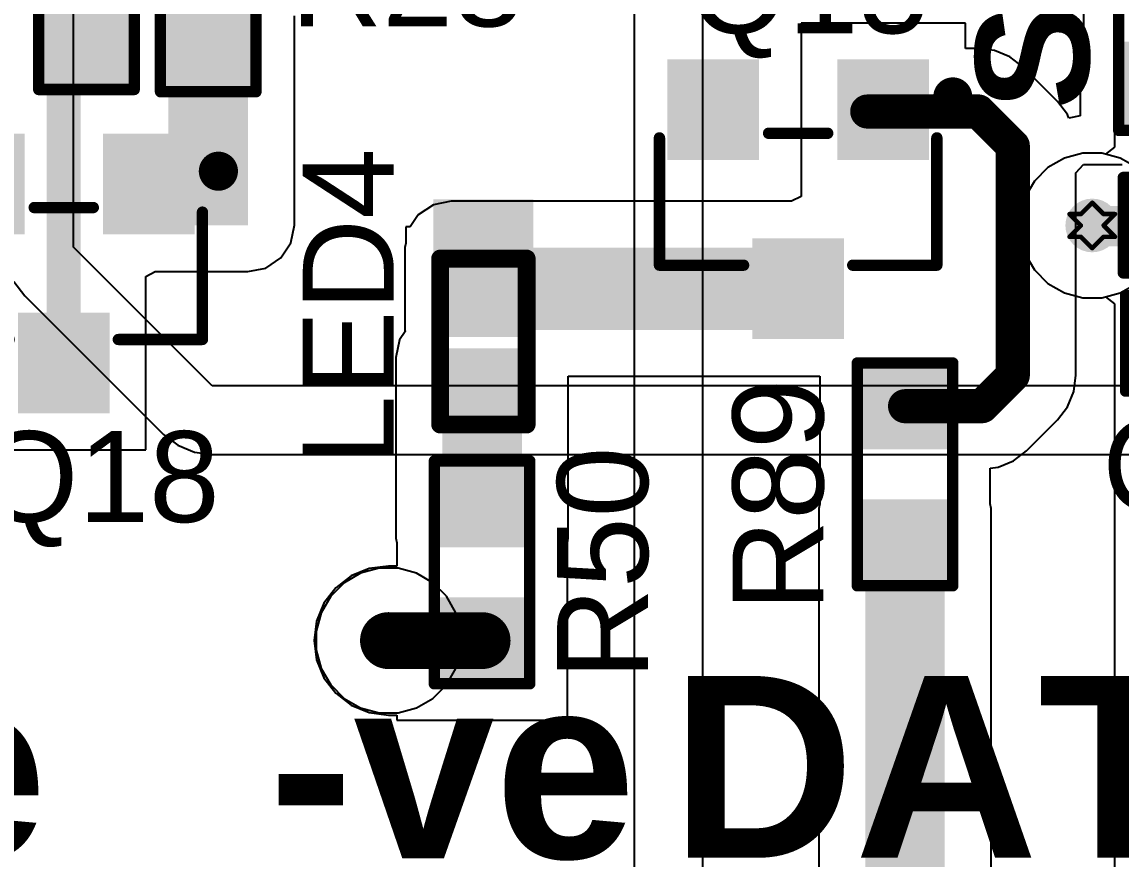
# Model space of a CAD drawing. Header units: inches. Extents: x -3 to 5437, y -3 to 5435.
# Drawn here: x 129.78 to 142.06, y 11.3 to 20.65 of the extents above; entities that cross this region are included whole.
import ezdxf

# ---------------------------------------------------------------- set-up
doc = ezdxf.new("R2010")
doc.units = ezdxf.units.IN
for name, color, linetype in [('Bottom Layer', 5, 'Continuous'), ('Bottom Solder', 6, 'Continuous'), ('Drill Drawing', 1, 'Continuous'), ('GND', 16, 'Continuous'), ('PWR', 76, 'Continuous'), ('Top Layer', 1, 'Continuous'), ('Top Overlay', 2, 'Continuous'), ('Top Paste', 8, 'Continuous'), ('Top Solder', 216, 'Continuous'), ('Via Holes', 16, 'Continuous')]:
    doc.layers.add(name, color=color, linetype=linetype)
doc.styles.add('Arial', font='', dxfattribs={"height": 0.2})
doc.styles.add('Arial_Bold', font='', dxfattribs={"height": 0.2})
doc.styles.get('Arial').set_extended_font_data('Arial')
doc.styles.get('Arial_Bold').set_extended_font_data('Arial', bold=True)

# ---------------------------------------------------------------- blocks, each defined once
blk = doc.blocks.new('SOT_23_259')
at = {"layer": 'Top Layer'}
for points in [[(-0.41, 1.46), (0.41, 1.46), (0.41, 0.54), (-0.41, 0.54)], [(-1.36, -0.54), (-0.54, -0.54), (-0.54, -1.46), (-1.36, -1.46)], [(0.54, -0.54), (1.36, -0.54), (1.36, -1.46), (0.54, -1.46)]]:
    blk.add_hatch(color=1, dxfattribs=at).paths.add_polyline_path(points)
at = {"layer": 'Top Paste'}
for points in [[(-0.41, 1.46), (0.41, 1.46), (0.41, 0.54), (-0.41, 0.54)], [(-1.36, -0.54), (-0.54, -0.54), (-0.54, -1.46), (-1.36, -1.46)], [(0.54, -0.54), (1.36, -0.54), (1.36, -1.46), (0.54, -1.46)]]:
    blk.add_hatch(color=8, dxfattribs=at).paths.add_polyline_path(points)
at = {"layer": 'Top Solder'}
for points in [[(-0.512, 1.562), (0.512, 1.562), (0.512, 0.438), (-0.512, 0.438)], [(-1.462, -0.438), (-0.438, -0.438), (-0.438, -1.562), (-1.462, -1.562)], [(0.438, -0.438), (1.462, -0.438), (1.462, -1.562), (0.438, -1.562)]]:
    blk.add_hatch(color=216, dxfattribs=at).paths.add_polyline_path(points)
at = {"layer": 'Top Overlay'}
for points in [[(-1.549, 0.737, 0.127, 0.127, 0), (-1.549, -0.686, 0.127, 0.127, 0)], [(-0.61, 0.737, 0.127, 0.127, 0), (-1.549, 0.737, 0.127, 0.127, 0)], [(1.549, 0.737, 0.127, 0.127, 0), (0.61, 0.737, 0.127, 0.127, 0)], [(1.549, 0.737, 0.127, 0.127, 0), (1.549, -0.686, 0.127, 0.127, 0)], [(0.33, -0.737, 0.127, 0.127, 0), (-0.33, -0.737, 0.127, 0.127, 0)]]:
    blk.add_lwpolyline(points, format="xyseb", dxfattribs=at)
for points in [[(-1.581, 0.737, 0.0635, 0.0635, 1), (-1.518, 0.737, 0.0635, 0.0635, 1)], [(-1.581, 0.737, 0.0635, 0.0635, 1), (-1.518, 0.737, 0.0635, 0.0635, 1)], [(-0.641, 0.737, 0.0635, 0.0635, 1), (-0.578, 0.737, 0.0635, 0.0635, 1)], [(0.578, 0.737, 0.0635, 0.0635, 1), (0.641, 0.737, 0.0635, 0.0635, 1)], [(1.518, 0.737, 0.0635, 0.0635, 1), (1.581, 0.737, 0.0635, 0.0635, 1)], [(1.518, 0.737, 0.0635, 0.0635, 1), (1.581, 0.737, 0.0635, 0.0635, 1)], [(-1.581, -0.686, 0.0635, 0.0635, 1), (-1.518, -0.686, 0.0635, 0.0635, 1)], [(-0.362, -0.737, 0.0635, 0.0635, 1), (-0.298, -0.737, 0.0635, 0.0635, 1)], [(0.298, -0.737, 0.0635, 0.0635, 1), (0.362, -0.737, 0.0635, 0.0635, 1)], [(1.518, -0.686, 0.0635, 0.0635, 1), (1.581, -0.686, 0.0635, 0.0635, 1)], [(-1.636, -1.143, 0.254, 0.254, 1), (-1.819, -1.143, 0.254, 0.254, 1)], [(-1.882, -1.143, 0.127, 0.127, 1), (-1.755, -1.143, 0.127, 0.127, 1)], [(-1.699, -1.143, 0.127, 0.127, 1), (-1.572, -1.143, 0.127, 0.127, 1)]]:
    blk.add_lwpolyline(points, format="xyseb", close=True, dxfattribs=at)
blk = doc.blocks.new('R___0603_271')
at = {"layer": 'Top Layer'}
for points in [[(-0.381, 0.4445), (-0.381, -0.4445), (-1.143, -0.4445), (-1.143, 0.4445)], [(1.143, 0.4445), (1.143, -0.4445), (0.381, -0.4445), (0.381, 0.4445)]]:
    blk.add_hatch(color=1, dxfattribs=at).paths.add_polyline_path(points)
at = {"layer": 'Top Paste'}
for points in [[(-0.381, 0.4445), (-0.381, -0.4445), (-1.143, -0.4445), (-1.143, 0.4445)], [(1.143, 0.4445), (1.143, -0.4445), (0.381, -0.4445), (0.381, 0.4445)]]:
    blk.add_hatch(color=8, dxfattribs=at).paths.add_polyline_path(points)
at = {"layer": 'Top Solder'}
for points in [[(-0.2794, 0.5461), (-0.2794, -0.5461), (-1.2446, -0.5461), (-1.2446, 0.5461)], [(1.2446, 0.5461), (1.2446, -0.5461), (0.2794, -0.5461), (0.2794, 0.5461)]]:
    blk.add_hatch(color=216, dxfattribs=at).paths.add_polyline_path(points)
at = {"layer": 'Top Overlay'}
for points in [[(-1.2192, -0.5334, 0.127, 0.127, 0), (-1.2192, 0.5334, 0.127, 0.127, 0)], [(1.2192, 0.5334, 0.127, 0.127, 0), (-1.2192, 0.5334, 0.127, 0.127, 0)], [(1.2192, -0.5334, 0.127, 0.127, 0), (1.2192, 0.5334, 0.127, 0.127, 0)], [(1.2192, -0.5334, 0.127, 0.127, 0), (-1.2192, -0.5334, 0.127, 0.127, 0)]]:
    blk.add_lwpolyline(points, format="xyseb", dxfattribs=at)
for points in [[(-1.25095, 0.5334, 0.0635, 0.0635, 1), (-1.18745, 0.5334, 0.0635, 0.0635, 1)], [(-1.25095, 0.5334, 0.0635, 0.0635, 1), (-1.18745, 0.5334, 0.0635, 0.0635, 1)], [(1.18745, 0.5334, 0.0635, 0.0635, 1), (1.25095, 0.5334, 0.0635, 0.0635, 1)], [(1.18745, 0.5334, 0.0635, 0.0635, 1), (1.25095, 0.5334, 0.0635, 0.0635, 1)], [(-1.25095, -0.5334, 0.0635, 0.0635, 1), (-1.18745, -0.5334, 0.0635, 0.0635, 1)], [(-1.25095, -0.5334, 0.0635, 0.0635, 1), (-1.18745, -0.5334, 0.0635, 0.0635, 1)], [(1.18745, -0.5334, 0.0635, 0.0635, 1), (1.25095, -0.5334, 0.0635, 0.0635, 1)], [(1.18745, -0.5334, 0.0635, 0.0635, 1), (1.25095, -0.5334, 0.0635, 0.0635, 1)]]:
    blk.add_lwpolyline(points, format="xyseb", close=True, dxfattribs=at)
blk = doc.blocks.new('R___0603_272')
at = {"layer": 'Top Layer'}
for points in [[(-0.381, 0.4445), (-0.381, -0.4445), (-1.143, -0.4445), (-1.143, 0.4445)], [(1.143, 0.4445), (1.143, -0.4445), (0.381, -0.4445), (0.381, 0.4445)]]:
    blk.add_hatch(color=1, dxfattribs=at).paths.add_polyline_path(points)
at = {"layer": 'Top Paste'}
for points in [[(-0.381, 0.4445), (-0.381, -0.4445), (-1.143, -0.4445), (-1.143, 0.4445)], [(1.143, 0.4445), (1.143, -0.4445), (0.381, -0.4445), (0.381, 0.4445)]]:
    blk.add_hatch(color=8, dxfattribs=at).paths.add_polyline_path(points)
at = {"layer": 'Top Solder'}
for points in [[(-0.2794, 0.5461), (-0.2794, -0.5461), (-1.2446, -0.5461), (-1.2446, 0.5461)], [(1.2446, 0.5461), (1.2446, -0.5461), (0.2794, -0.5461), (0.2794, 0.5461)]]:
    blk.add_hatch(color=216, dxfattribs=at).paths.add_polyline_path(points)
at = {"layer": 'Top Overlay'}
for points in [[(1.2192, 0.5334, 0.127, 0.127, 0), (-1.2192, 0.5334, 0.127, 0.127, 0)], [(-1.2192, -0.5334, 0.127, 0.127, 0), (-1.2192, 0.5334, 0.127, 0.127, 0)], [(1.2192, -0.5334, 0.127, 0.127, 0), (1.2192, 0.5334, 0.127, 0.127, 0)], [(1.2192, -0.5334, 0.127, 0.127, 0), (-1.2192, -0.5334, 0.127, 0.127, 0)]]:
    blk.add_lwpolyline(points, format="xyseb", dxfattribs=at)
for points in [[(-1.25095, 0.5334, 0.0635, 0.0635, 1), (-1.18745, 0.5334, 0.0635, 0.0635, 1)], [(-1.25095, 0.5334, 0.0635, 0.0635, 1), (-1.18745, 0.5334, 0.0635, 0.0635, 1)], [(1.18745, 0.5334, 0.0635, 0.0635, 1), (1.25095, 0.5334, 0.0635, 0.0635, 1)], [(1.18745, 0.5334, 0.0635, 0.0635, 1), (1.25095, 0.5334, 0.0635, 0.0635, 1)], [(-1.25095, -0.5334, 0.0635, 0.0635, 1), (-1.18745, -0.5334, 0.0635, 0.0635, 1)], [(-1.25095, -0.5334, 0.0635, 0.0635, 1), (-1.18745, -0.5334, 0.0635, 0.0635, 1)], [(1.18745, -0.5334, 0.0635, 0.0635, 1), (1.25095, -0.5334, 0.0635, 0.0635, 1)], [(1.18745, -0.5334, 0.0635, 0.0635, 1), (1.25095, -0.5334, 0.0635, 0.0635, 1)]]:
    blk.add_lwpolyline(points, format="xyseb", close=True, dxfattribs=at)
blk = doc.blocks.new('RES_0603_307')
at = {"layer": 'Top Layer'}
for points in [[(-0.381, 0.4445), (-0.381, -0.4445), (-1.143, -0.4445), (-1.143, 0.4445)], [(1.143, 0.4445), (1.143, -0.4445), (0.381, -0.4445), (0.381, 0.4445)]]:
    blk.add_hatch(color=1, dxfattribs=at).paths.add_polyline_path(points)
at = {"layer": 'Top Paste'}
for points in [[(-0.381, 0.4445), (-0.381, -0.4445), (-1.143, -0.4445), (-1.143, 0.4445)], [(1.143, 0.4445), (1.143, -0.4445), (0.381, -0.4445), (0.381, 0.4445)]]:
    blk.add_hatch(color=8, dxfattribs=at).paths.add_polyline_path(points)
at = {"layer": 'Top Solder'}
for points in [[(-0.2794, 0.5461), (-0.2794, -0.5461), (-1.2446, -0.5461), (-1.2446, 0.5461)], [(1.2446, 0.5461), (1.2446, -0.5461), (0.2794, -0.5461), (0.2794, 0.5461)]]:
    blk.add_hatch(color=216, dxfattribs=at).paths.add_polyline_path(points)
at = {"layer": 'Top Overlay'}
for points in [[(-1.2446, 0.5334, 0.127, 0.127, 0), (1.2446, 0.5334, 0.127, 0.127, 0)], [(-1.2446, 0.5334, 0.127, 0.127, 0), (-1.2446, -0.5334, 0.127, 0.127, 0)], [(1.2446, 0.5334, 0.127, 0.127, 0), (1.2446, -0.5334, 0.127, 0.127, 0)], [(-1.2446, -0.5334, 0.127, 0.127, 0), (1.2446, -0.5334, 0.127, 0.127, 0)]]:
    blk.add_lwpolyline(points, format="xyseb", dxfattribs=at)
for points in [[(-1.27635, 0.5334, 0.0635, 0.0635, 1), (-1.21285, 0.5334, 0.0635, 0.0635, 1)], [(-1.27635, 0.5334, 0.0635, 0.0635, 1), (-1.21285, 0.5334, 0.0635, 0.0635, 1)], [(1.21285, 0.5334, 0.0635, 0.0635, 1), (1.27635, 0.5334, 0.0635, 0.0635, 1)], [(1.21285, 0.5334, 0.0635, 0.0635, 1), (1.27635, 0.5334, 0.0635, 0.0635, 1)], [(-1.27635, -0.5334, 0.0635, 0.0635, 1), (-1.21285, -0.5334, 0.0635, 0.0635, 1)], [(-1.27635, -0.5334, 0.0635, 0.0635, 1), (-1.21285, -0.5334, 0.0635, 0.0635, 1)], [(1.21285, -0.5334, 0.0635, 0.0635, 1), (1.27635, -0.5334, 0.0635, 0.0635, 1)], [(1.21285, -0.5334, 0.0635, 0.0635, 1), (1.27635, -0.5334, 0.0635, 0.0635, 1)]]:
    blk.add_lwpolyline(points, format="xyseb", close=True, dxfattribs=at)
blk = doc.blocks.new('LED_0402_333')
at = {"layer": 'Top Layer'}
for points in [[(-0.785, 0.36), (-0.165, 0.36), (-0.165, -0.36), (-0.785, -0.36)], [(0.165, 0.36), (0.785, 0.36), (0.785, -0.36), (0.165, -0.36)]]:
    blk.add_hatch(color=1, dxfattribs=at).paths.add_polyline_path(points)
at = {"layer": 'Top Overlay'}
blk.add_hatch(color=2, dxfattribs=at).paths.add_polyline_path([(0.941, -0.559), (1.601, -0.559), (1.601, 0.559), (0.941, 0.559)])
at = {"layer": 'Top Paste'}
for points in [[(-0.785, 0.36), (-0.165, 0.36), (-0.165, -0.36), (-0.785, -0.36)], [(0.165, 0.36), (0.785, 0.36), (0.785, -0.36), (0.165, -0.36)]]:
    blk.add_hatch(color=8, dxfattribs=at).paths.add_polyline_path(points)
at = {"layer": 'Top Solder'}
for points in [[(-0.887, 0.462), (-0.063, 0.462), (-0.063, -0.462), (-0.887, -0.462)], [(0.063, 0.462), (0.887, 0.462), (0.887, -0.462), (0.063, -0.462)]]:
    blk.add_hatch(color=216, dxfattribs=at).paths.add_polyline_path(points)
at = {"layer": 'Top Overlay'}
for points in [[(-0.914, 0.483, 0.2, 0.2, 0), (0.94, 0.483, 0.2, 0.2, 0)], [(-0.914, 0.483, 0.2, 0.2, 0), (-0.914, -0.483, 0.2, 0.2, 0)], [(0.94, 0.483, 0.2, 0.2, 0), (0.94, -0.483, 0.2, 0.2, 0)], [(-0.914, -0.483, 0.2, 0.2, 0), (0.94, -0.483, 0.2, 0.2, 0)]]:
    blk.add_lwpolyline(points, format="xyseb", dxfattribs=at)
for points in [[(-0.964, 0.483, 0.1, 0.1, 1), (-0.864, 0.483, 0.1, 0.1, 1)], [(-0.964, 0.483, 0.1, 0.1, 1), (-0.864, 0.483, 0.1, 0.1, 1)], [(0.89, 0.483, 0.1, 0.1, 1), (0.99, 0.483, 0.1, 0.1, 1)], [(0.89, 0.483, 0.1, 0.1, 1), (0.99, 0.483, 0.1, 0.1, 1)], [(-0.964, -0.483, 0.1, 0.1, 1), (-0.864, -0.483, 0.1, 0.1, 1)], [(-0.964, -0.483, 0.1, 0.1, 1), (-0.864, -0.483, 0.1, 0.1, 1)], [(0.89, -0.483, 0.1, 0.1, 1), (0.99, -0.483, 0.1, 0.1, 1)], [(0.89, -0.483, 0.1, 0.1, 1), (0.99, -0.483, 0.1, 0.1, 1)]]:
    blk.add_lwpolyline(points, format="xyseb", close=True, dxfattribs=at)
blk = doc.blocks.new('S______B______386')
at = {"layer": 'Top Layer'}
for points in [[(-1.143, -0.4445), (-1.143, 0.4445), (-0.381, 0.4445), (-0.381, -0.4445)], [(0.381, -0.4445), (0.381, 0.4445), (1.143, 0.4445), (1.143, -0.4445)]]:
    blk.add_hatch(color=1, dxfattribs=at).paths.add_polyline_path(points)
at = {"layer": 'Top Paste'}
for points in [[(-1.143, -0.4445), (-1.143, 0.4445), (-0.381, 0.4445), (-0.381, -0.4445)], [(0.381, -0.4445), (0.381, 0.4445), (1.143, 0.4445), (1.143, -0.4445)]]:
    blk.add_hatch(color=8, dxfattribs=at).paths.add_polyline_path(points)
at = {"layer": 'Top Solder'}
for points in [[(-1.2446, -0.5461), (-1.2446, 0.5461), (-0.2794, 0.5461), (-0.2794, -0.5461)], [(0.2794, -0.5461), (0.2794, 0.5461), (1.2446, 0.5461), (1.2446, -0.5461)]]:
    blk.add_hatch(color=216, dxfattribs=at).paths.add_polyline_path(points)
at = {"layer": 'Top Overlay'}
for points in [[(-1.27, -0.5588, 0.127, 0.127, 0), (-1.27, 0.5588, 0.127, 0.127, 0)], [(1.27, 0.5588, 0.127, 0.127, 0), (-1.27, 0.5588, 0.127, 0.127, 0)], [(1.27, -0.5588, 0.127, 0.127, 0), (1.27, 0.5588, 0.127, 0.127, 0)], [(1.27, -0.5588, 0.127, 0.127, 0), (-1.27, -0.5588, 0.127, 0.127, 0)]]:
    blk.add_lwpolyline(points, format="xyseb", dxfattribs=at)
for points in [[(-1.30175, 0.5588, 0.0635, 0.0635, 1), (-1.23825, 0.5588, 0.0635, 0.0635, 1)], [(-1.30175, 0.5588, 0.0635, 0.0635, 1), (-1.23825, 0.5588, 0.0635, 0.0635, 1)], [(1.23825, 0.5588, 0.0635, 0.0635, 1), (1.30175, 0.5588, 0.0635, 0.0635, 1)], [(1.23825, 0.5588, 0.0635, 0.0635, 1), (1.30175, 0.5588, 0.0635, 0.0635, 1)], [(-1.30175, -0.5588, 0.0635, 0.0635, 1), (-1.23825, -0.5588, 0.0635, 0.0635, 1)], [(-1.30175, -0.5588, 0.0635, 0.0635, 1), (-1.23825, -0.5588, 0.0635, 0.0635, 1)], [(1.23825, -0.5588, 0.0635, 0.0635, 1), (1.30175, -0.5588, 0.0635, 0.0635, 1)], [(1.23825, -0.5588, 0.0635, 0.0635, 1), (1.30175, -0.5588, 0.0635, 0.0635, 1)]]:
    blk.add_lwpolyline(points, format="xyseb", close=True, dxfattribs=at)
blk = doc.blocks.new('RES_0603_397')
at = {"layer": 'Top Layer'}
for points in [[(-0.381, 0.4445), (-0.381, -0.4445), (-1.143, -0.4445), (-1.143, 0.4445)], [(1.143, 0.4445), (1.143, -0.4445), (0.381, -0.4445), (0.381, 0.4445)]]:
    blk.add_hatch(color=1, dxfattribs=at).paths.add_polyline_path(points)
at = {"layer": 'Top Paste'}
for points in [[(-0.381, 0.4445), (-0.381, -0.4445), (-1.143, -0.4445), (-1.143, 0.4445)], [(1.143, 0.4445), (1.143, -0.4445), (0.381, -0.4445), (0.381, 0.4445)]]:
    blk.add_hatch(color=8, dxfattribs=at).paths.add_polyline_path(points)
at = {"layer": 'Top Solder'}
for points in [[(-0.2794, 0.5461), (-0.2794, -0.5461), (-1.2446, -0.5461), (-1.2446, 0.5461)], [(1.2446, 0.5461), (1.2446, -0.5461), (0.2794, -0.5461), (0.2794, 0.5461)]]:
    blk.add_hatch(color=216, dxfattribs=at).paths.add_polyline_path(points)
at = {"layer": 'Top Overlay'}
for points in [[(1.2446, 0.5334, 0.127, 0.127, 0), (-1.2446, 0.5334, 0.127, 0.127, 0)], [(-1.2446, 0.5334, 0.127, 0.127, 0), (-1.2446, -0.5334, 0.127, 0.127, 0)], [(1.2446, 0.5334, 0.127, 0.127, 0), (1.2446, -0.5334, 0.127, 0.127, 0)], [(1.2446, -0.5334, 0.127, 0.127, 0), (-1.2446, -0.5334, 0.127, 0.127, 0)]]:
    blk.add_lwpolyline(points, format="xyseb", dxfattribs=at)
for points in [[(-1.27635, 0.5334, 0.0635, 0.0635, 1), (-1.21285, 0.5334, 0.0635, 0.0635, 1)], [(-1.27635, 0.5334, 0.0635, 0.0635, 1), (-1.21285, 0.5334, 0.0635, 0.0635, 1)], [(1.21285, 0.5334, 0.0635, 0.0635, 1), (1.27635, 0.5334, 0.0635, 0.0635, 1)], [(1.21285, 0.5334, 0.0635, 0.0635, 1), (1.27635, 0.5334, 0.0635, 0.0635, 1)], [(-1.27635, -0.5334, 0.0635, 0.0635, 1), (-1.21285, -0.5334, 0.0635, 0.0635, 1)], [(-1.27635, -0.5334, 0.0635, 0.0635, 1), (-1.21285, -0.5334, 0.0635, 0.0635, 1)], [(1.21285, -0.5334, 0.0635, 0.0635, 1), (1.27635, -0.5334, 0.0635, 0.0635, 1)], [(1.21285, -0.5334, 0.0635, 0.0635, 1), (1.27635, -0.5334, 0.0635, 0.0635, 1)]]:
    blk.add_lwpolyline(points, format="xyseb", close=True, dxfattribs=at)
blk = doc.blocks.new('C__0603_403')
at = {"layer": 'Top Layer'}
for points in [[(-0.381, 0.445), (-0.381, -0.445), (-1.143, -0.445), (-1.143, 0.445)], [(1.143, 0.445), (1.143, -0.445), (0.381, -0.445), (0.381, 0.445)]]:
    blk.add_hatch(color=1, dxfattribs=at).paths.add_polyline_path(points)
at = {"layer": 'Top Paste'}
for points in [[(-0.381, 0.445), (-0.381, -0.445), (-1.143, -0.445), (-1.143, 0.445)], [(1.143, 0.445), (1.143, -0.445), (0.381, -0.445), (0.381, 0.445)]]:
    blk.add_hatch(color=8, dxfattribs=at).paths.add_polyline_path(points)
at = {"layer": 'Top Solder'}
for points in [[(-0.321, 0.504), (-0.321, -0.504), (-1.203, -0.504), (-1.203, 0.504)], [(1.203, 0.504), (1.203, -0.504), (0.321, -0.504), (0.321, 0.504)]]:
    blk.add_hatch(color=216, dxfattribs=at).paths.add_polyline_path(points)
at = {"layer": 'Top Overlay'}
for points in [[(-1.245, 0.533, 0.127, 0.127, 0), (-0.457, 0.533, 0.127, 0.127, 0)], [(-1.245, -0.533, 0.127, 0.127, 0), (-1.245, 0.533, 0.127, 0.127, 0)], [(0.457, 0.533, 0.127, 0.127, 0), (1.245, 0.533, 0.127, 0.127, 0)], [(1.245, -0.533, 0.127, 0.127, 0), (1.245, 0.533, 0.127, 0.127, 0)], [(-1.245, -0.533, 0.127, 0.127, 0), (-0.457, -0.533, 0.127, 0.127, 0)], [(0.457, -0.533, 0.127, 0.127, 0), (1.245, -0.533, 0.127, 0.127, 0)]]:
    blk.add_lwpolyline(points, format="xyseb", dxfattribs=at)
for points in [[(-1.276, 0.533, 0.0635, 0.0635, 1), (-1.213, 0.533, 0.0635, 0.0635, 1)], [(-1.276, 0.533, 0.0635, 0.0635, 1), (-1.213, 0.533, 0.0635, 0.0635, 1)], [(-0.489, 0.533, 0.0635, 0.0635, 1), (-0.425, 0.533, 0.0635, 0.0635, 1)], [(0.425, 0.533, 0.0635, 0.0635, 1), (0.489, 0.533, 0.0635, 0.0635, 1)], [(1.213, 0.533, 0.0635, 0.0635, 1), (1.276, 0.533, 0.0635, 0.0635, 1)], [(1.213, 0.533, 0.0635, 0.0635, 1), (1.276, 0.533, 0.0635, 0.0635, 1)], [(-1.276, -0.533, 0.0635, 0.0635, 1), (-1.213, -0.533, 0.0635, 0.0635, 1)], [(-1.276, -0.533, 0.0635, 0.0635, 1), (-1.213, -0.533, 0.0635, 0.0635, 1)], [(-0.489, -0.533, 0.0635, 0.0635, 1), (-0.425, -0.533, 0.0635, 0.0635, 1)], [(0.425, -0.533, 0.0635, 0.0635, 1), (0.489, -0.533, 0.0635, 0.0635, 1)], [(1.213, -0.533, 0.0635, 0.0635, 1), (1.276, -0.533, 0.0635, 0.0635, 1)], [(1.213, -0.533, 0.0635, 0.0635, 1), (1.276, -0.533, 0.0635, 0.0635, 1)]]:
    blk.add_lwpolyline(points, format="xyseb", close=True, dxfattribs=at)
blk = doc.blocks.new('RES_0603_426')
at = {"layer": 'Top Layer'}
for points in [[(-0.381, 0.4445), (-0.381, -0.4445), (-1.143, -0.4445), (-1.143, 0.4445)], [(1.143, 0.4445), (1.143, -0.4445), (0.381, -0.4445), (0.381, 0.4445)]]:
    blk.add_hatch(color=1, dxfattribs=at).paths.add_polyline_path(points)
at = {"layer": 'Top Paste'}
for points in [[(-0.381, 0.4445), (-0.381, -0.4445), (-1.143, -0.4445), (-1.143, 0.4445)], [(1.143, 0.4445), (1.143, -0.4445), (0.381, -0.4445), (0.381, 0.4445)]]:
    blk.add_hatch(color=8, dxfattribs=at).paths.add_polyline_path(points)
at = {"layer": 'Top Solder'}
for points in [[(-0.2794, 0.5461), (-0.2794, -0.5461), (-1.2446, -0.5461), (-1.2446, 0.5461)], [(1.2446, 0.5461), (1.2446, -0.5461), (0.2794, -0.5461), (0.2794, 0.5461)]]:
    blk.add_hatch(color=216, dxfattribs=at).paths.add_polyline_path(points)
at = {"layer": 'Top Overlay'}
for points in [[(1.2446, 0.5334, 0.127, 0.127, 0), (-1.2446, 0.5334, 0.127, 0.127, 0)], [(-1.2446, -0.5334, 0.127, 0.127, 0), (-1.2446, 0.5334, 0.127, 0.127, 0)], [(1.2446, -0.5334, 0.127, 0.127, 0), (1.2446, 0.5334, 0.127, 0.127, 0)], [(1.2446, -0.5334, 0.127, 0.127, 0), (-1.2446, -0.5334, 0.127, 0.127, 0)]]:
    blk.add_lwpolyline(points, format="xyseb", dxfattribs=at)
for points in [[(-1.27635, 0.5334, 0.0635, 0.0635, 1), (-1.21285, 0.5334, 0.0635, 0.0635, 1)], [(-1.27635, 0.5334, 0.0635, 0.0635, 1), (-1.21285, 0.5334, 0.0635, 0.0635, 1)], [(1.21285, 0.5334, 0.0635, 0.0635, 1), (1.27635, 0.5334, 0.0635, 0.0635, 1)], [(1.21285, 0.5334, 0.0635, 0.0635, 1), (1.27635, 0.5334, 0.0635, 0.0635, 1)], [(-1.27635, -0.5334, 0.0635, 0.0635, 1), (-1.21285, -0.5334, 0.0635, 0.0635, 1)], [(-1.27635, -0.5334, 0.0635, 0.0635, 1), (-1.21285, -0.5334, 0.0635, 0.0635, 1)], [(1.21285, -0.5334, 0.0635, 0.0635, 1), (1.27635, -0.5334, 0.0635, 0.0635, 1)], [(1.21285, -0.5334, 0.0635, 0.0635, 1), (1.27635, -0.5334, 0.0635, 0.0635, 1)]]:
    blk.add_lwpolyline(points, format="xyseb", close=True, dxfattribs=at)
blk = doc.blocks.new('SOT_23_457')
at = {"layer": 'Top Layer'}
for points in [[(-0.41, 1.46), (0.41, 1.46), (0.41, 0.54), (-0.41, 0.54)], [(-1.36, -0.54), (-0.54, -0.54), (-0.54, -1.46), (-1.36, -1.46)], [(0.54, -0.54), (1.36, -0.54), (1.36, -1.46), (0.54, -1.46)]]:
    blk.add_hatch(color=1, dxfattribs=at).paths.add_polyline_path(points)
at = {"layer": 'Top Paste'}
for points in [[(-0.41, 1.46), (0.41, 1.46), (0.41, 0.54), (-0.41, 0.54)], [(-1.36, -0.54), (-0.54, -0.54), (-0.54, -1.46), (-1.36, -1.46)], [(0.54, -0.54), (1.36, -0.54), (1.36, -1.46), (0.54, -1.46)]]:
    blk.add_hatch(color=8, dxfattribs=at).paths.add_polyline_path(points)
at = {"layer": 'Top Solder'}
for points in [[(-0.512, 1.562), (0.512, 1.562), (0.512, 0.438), (-0.512, 0.438)], [(-1.462, -0.438), (-0.438, -0.438), (-0.438, -1.562), (-1.462, -1.562)], [(0.438, -0.438), (1.462, -0.438), (1.462, -1.562), (0.438, -1.562)]]:
    blk.add_hatch(color=216, dxfattribs=at).paths.add_polyline_path(points)
at = {"layer": 'Top Overlay'}
for points in [[(-0.61, 0.737, 0.127, 0.127, 0), (-1.549, 0.737, 0.127, 0.127, 0)], [(-1.549, 0.737, 0.127, 0.127, 0), (-1.549, -0.686, 0.127, 0.127, 0)], [(1.549, 0.737, 0.127, 0.127, 0), (0.61, 0.737, 0.127, 0.127, 0)], [(1.549, 0.737, 0.127, 0.127, 0), (1.549, -0.686, 0.127, 0.127, 0)], [(0.33, -0.737, 0.127, 0.127, 0), (-0.33, -0.737, 0.127, 0.127, 0)]]:
    blk.add_lwpolyline(points, format="xyseb", dxfattribs=at)
for points in [[(-1.581, 0.737, 0.0635, 0.0635, 1), (-1.518, 0.737, 0.0635, 0.0635, 1)], [(-1.581, 0.737, 0.0635, 0.0635, 1), (-1.518, 0.737, 0.0635, 0.0635, 1)], [(-0.641, 0.737, 0.0635, 0.0635, 1), (-0.578, 0.737, 0.0635, 0.0635, 1)], [(0.578, 0.737, 0.0635, 0.0635, 1), (0.641, 0.737, 0.0635, 0.0635, 1)], [(1.518, 0.737, 0.0635, 0.0635, 1), (1.581, 0.737, 0.0635, 0.0635, 1)], [(1.518, 0.737, 0.0635, 0.0635, 1), (1.581, 0.737, 0.0635, 0.0635, 1)], [(-1.581, -0.686, 0.0635, 0.0635, 1), (-1.518, -0.686, 0.0635, 0.0635, 1)], [(-0.362, -0.737, 0.0635, 0.0635, 1), (-0.298, -0.737, 0.0635, 0.0635, 1)], [(0.298, -0.737, 0.0635, 0.0635, 1), (0.362, -0.737, 0.0635, 0.0635, 1)], [(1.518, -0.686, 0.0635, 0.0635, 1), (1.581, -0.686, 0.0635, 0.0635, 1)], [(-1.636, -1.143, 0.254, 0.254, 1), (-1.819, -1.143, 0.254, 0.254, 1)], [(-1.882, -1.143, 0.127, 0.127, 1), (-1.755, -1.143, 0.127, 0.127, 1)], [(-1.699, -1.143, 0.127, 0.127, 1), (-1.572, -1.143, 0.127, 0.127, 1)]]:
    blk.add_lwpolyline(points, format="xyseb", close=True, dxfattribs=at)

msp = doc.modelspace()

# ---------------------------------------------------------------- hatches: boundary and pattern name
at = {"layer": 'Bottom Layer'}
h = msp.add_hatch(color=5, dxfattribs=at)
edge = h.paths.add_edge_path()
edge.add_arc((141.737, 18.377), 0.3, 0, 360)
h = msp.add_hatch(color=5, dxfattribs=at)
edge = h.paths.add_edge_path()
edge.add_arc((133.876, 13.739), 0.3, 0, 360)
at = {"layer": 'Bottom Solder'}
h = msp.add_hatch(color=6, dxfattribs=at)
edge = h.paths.add_edge_path()
edge.add_arc((141.737, 18.377), 0.15, 0, 360)
at = {"layer": 'GND'}
h = msp.add_hatch(color=16, dxfattribs=at)
edge = h.paths.add_edge_path()
edge.add_arc((141.737, 18.377), 0.3, 0, 360)
h = msp.add_hatch(color=16, dxfattribs=at)
edge = h.paths.add_edge_path()
edge.add_arc((133.876, 13.739), 0.3, 0, 360)
at = {"layer": 'PWR'}
h = msp.add_hatch(color=76, dxfattribs=at)
edge = h.paths.add_edge_path()
edge.add_arc((141.737, 18.377), 0.3, 0, 360)
h = msp.add_hatch(color=76, dxfattribs=at)
edge = h.paths.add_edge_path()
edge.add_arc((133.876, 13.739), 0.3, 0, 360)
at = {"layer": 'Top Layer'}
for points in [[(130.057, 16.84), (130.438, 16.84), (130.438, 20.734), (130.057, 20.734)], [(131.417, 18.38), (132.306, 18.38), (132.306, 20.718), (131.417, 20.718)], [(130.788, 18.38), (132.306, 18.38), (132.306, 19.3), (130.788, 19.3)], [(142.525, 18.595), (141.737, 18.595), (141.737, 18.145), (142.525, 18.145)], [(134.576, 17.21), (138.862, 17.21), (138.862, 18.13), (134.576, 18.13)], [(134.477, 14.882), (135.366, 14.882), (135.366, 16.902), (134.477, 16.902)], [(139.201, 9.221), (140.09, 9.221), (140.09, 15.215), (139.201, 15.215)]]:
    msp.add_hatch(color=1, dxfattribs=at).paths.add_polyline_path(points)
h = msp.add_hatch(color=1, dxfattribs=at)
edge = h.paths.add_edge_path()
edge.add_arc((141.737, 18.377), 0.3, 0, 360)
h = msp.add_hatch(color=1, dxfattribs=at)
edge = h.paths.add_edge_path()
edge.add_arc((133.876, 13.739), 0.3, 0, 360)
at = {"layer": 'Top Solder'}
h = msp.add_hatch(color=216, dxfattribs=at)
edge = h.paths.add_edge_path()
edge.add_arc((141.737, 18.377), 0.15, 0, 360)
at = {"layer": 'Via Holes'}
h = msp.add_hatch(color=7, dxfattribs=at)
edge = h.paths.add_edge_path()
edge.add_arc((141.737, 18.377), 0.15, 0, 360)
h = msp.add_hatch(color=7, dxfattribs=at)
edge = h.paths.add_edge_path()
edge.add_arc((133.876, 13.739), 0.15, 0, 360)

# ---------------------------------------------------------------- linework, layer by layer
at = {"layer": 'Bottom Layer'}
for p, q in [((137.389, 13.741), (137.389, 36.085)), ((141.986, 34.214), (141.986, 19.251)), ((136.62, 23.137), (136.62, 13.741)), ((141.631, 19.185), (141.426, 19.13)), ((141.844, 19.185), (141.631, 19.185)), ((141.885, 19.174), (141.844, 19.185)), ((141.986, 19.251), (141.885, 19.174)), ((141.426, 19.13), (141.241, 19.024)), ((141.241, 19.024), (141.091, 18.873)), ((141.091, 18.873), (140.984, 18.689)), ((140.984, 18.689), (140.929, 18.483)), ((140.929, 18.483), (140.929, 18.271)), ((140.929, 18.271), (140.984, 18.065)), ((140.984, 18.065), (141.091, 17.881)), ((141.091, 17.881), (141.241, 17.73)), ((141.241, 17.73), (141.426, 17.624)), ((141.426, 17.624), (141.631, 17.569)), ((141.631, 17.569), (141.844, 17.569)), ((141.844, 17.569), (141.885, 17.58)), ((141.885, 17.58), (141.986, 17.503)), ((141.986, 17.503), (141.986, 7.468)), ((133.564, 14.492), (133.38, 14.386)), ((133.77, 14.547), (133.564, 14.492)), ((133.983, 14.547), (133.77, 14.547)), ((134.188, 14.492), (133.983, 14.547)), ((134.372, 14.386), (134.188, 14.492)), ((133.38, 14.386), (133.23, 14.236)), ((134.523, 14.236), (134.372, 14.386)), ((133.23, 14.236), (133.123, 14.051)), ((134.629, 14.051), (134.523, 14.236)), ((133.123, 14.051), (133.068, 13.846)), ((134.684, 13.846), (134.629, 14.051)), ((133.068, 13.846), (133.068, 13.633)), ((134.684, 13.633), (134.684, 13.846)), ((133.068, 13.633), (133.123, 13.428)), ((134.629, 13.428), (134.684, 13.633)), ((136.62, 13.741), (136.62, 7.442)), ((137.389, 7.442), (137.389, 13.741)), ((133.123, 13.428), (133.23, 13.243)), ((134.523, 13.243), (134.629, 13.428)), ((133.23, 13.243), (133.38, 13.093)), ((134.372, 13.093), (134.523, 13.243)), ((133.38, 13.093), (133.564, 12.987)), ((134.188, 12.987), (134.372, 13.093)), ((133.564, 12.987), (133.77, 12.931)), ((133.77, 12.931), (133.983, 12.931)), ((133.983, 12.931), (134.188, 12.987))]:
    msp.add_line(p, q, dxfattribs=at)
at = {"layer": 'Drill Drawing'}
for points in [[(141.61, 18.504, 0.0508, 0.0508, 0), (141.737, 18.631, 0.0508, 0.0508, 0)], [(141.737, 18.631, 0.0508, 0.0508, 0), (141.864, 18.504, 0.0508, 0.0508, 0)], [(141.483, 18.504, 0.0508, 0.0508, 0), (141.61, 18.377, 0.0508, 0.0508, 0)], [(141.483, 18.504, 0.0508, 0.0508, 0), (141.61, 18.504, 0.0508, 0.0508, 0)], [(141.864, 18.504, 0.0508, 0.0508, 0), (141.991, 18.504, 0.0508, 0.0508, 0)], [(141.864, 18.377, 0.0508, 0.0508, 0), (141.991, 18.504, 0.0508, 0.0508, 0)], [(141.483, 18.25, 0.0508, 0.0508, 0), (141.61, 18.377, 0.0508, 0.0508, 0)], [(141.864, 18.377, 0.0508, 0.0508, 0), (141.991, 18.25, 0.0508, 0.0508, 0)], [(141.483, 18.25, 0.0508, 0.0508, 0), (141.61, 18.25, 0.0508, 0.0508, 0)], [(141.61, 18.25, 0.0508, 0.0508, 0), (141.737, 18.123, 0.0508, 0.0508, 0)], [(141.737, 18.123, 0.0508, 0.0508, 0), (141.864, 18.25, 0.0508, 0.0508, 0)], [(141.864, 18.25, 0.0508, 0.0508, 0), (141.991, 18.25, 0.0508, 0.0508, 0)], [(133.749, 13.866, 0.0508, 0.0508, 0), (133.876, 13.993, 0.0508, 0.0508, 0)], [(133.876, 13.993, 0.0508, 0.0508, 0), (134.003, 13.866, 0.0508, 0.0508, 0)], [(133.622, 13.866, 0.0508, 0.0508, 0), (133.749, 13.739, 0.0508, 0.0508, 0)], [(133.622, 13.866, 0.0508, 0.0508, 0), (133.749, 13.866, 0.0508, 0.0508, 0)], [(134.003, 13.866, 0.0508, 0.0508, 0), (134.13, 13.866, 0.0508, 0.0508, 0)], [(134.003, 13.739, 0.0508, 0.0508, 0), (134.13, 13.866, 0.0508, 0.0508, 0)], [(133.622, 13.612, 0.0508, 0.0508, 0), (133.749, 13.739, 0.0508, 0.0508, 0)], [(134.003, 13.739, 0.0508, 0.0508, 0), (134.13, 13.612, 0.0508, 0.0508, 0)], [(133.622, 13.612, 0.0508, 0.0508, 0), (133.749, 13.612, 0.0508, 0.0508, 0)], [(133.749, 13.612, 0.0508, 0.0508, 0), (133.876, 13.485, 0.0508, 0.0508, 0)], [(133.876, 13.485, 0.0508, 0.0508, 0), (134.003, 13.612, 0.0508, 0.0508, 0)], [(134.003, 13.612, 0.0508, 0.0508, 0), (134.13, 13.612, 0.0508, 0.0508, 0)]]:
    msp.add_lwpolyline(points, format="xyseb", dxfattribs=at)
for points in [[(141.725, 18.631, 0.0254, 0.0254, 1), (141.75, 18.631, 0.0254, 0.0254, 1)], [(141.725, 18.631, 0.0254, 0.0254, 1), (141.75, 18.631, 0.0254, 0.0254, 1)], [(141.471, 18.504, 0.0254, 0.0254, 1), (141.496, 18.504, 0.0254, 0.0254, 1)], [(141.471, 18.504, 0.0254, 0.0254, 1), (141.496, 18.504, 0.0254, 0.0254, 1)], [(141.598, 18.504, 0.0254, 0.0254, 1), (141.623, 18.504, 0.0254, 0.0254, 1)], [(141.598, 18.504, 0.0254, 0.0254, 1), (141.623, 18.504, 0.0254, 0.0254, 1)], [(141.852, 18.504, 0.0254, 0.0254, 1), (141.877, 18.504, 0.0254, 0.0254, 1)], [(141.852, 18.504, 0.0254, 0.0254, 1), (141.877, 18.504, 0.0254, 0.0254, 1)], [(141.979, 18.504, 0.0254, 0.0254, 1), (142.004, 18.504, 0.0254, 0.0254, 1)], [(141.979, 18.504, 0.0254, 0.0254, 1), (142.004, 18.504, 0.0254, 0.0254, 1)], [(141.598, 18.377, 0.0254, 0.0254, 1), (141.623, 18.377, 0.0254, 0.0254, 1)], [(141.598, 18.377, 0.0254, 0.0254, 1), (141.623, 18.377, 0.0254, 0.0254, 1)], [(141.852, 18.377, 0.0254, 0.0254, 1), (141.877, 18.377, 0.0254, 0.0254, 1)], [(141.852, 18.377, 0.0254, 0.0254, 1), (141.877, 18.377, 0.0254, 0.0254, 1)], [(141.471, 18.25, 0.0254, 0.0254, 1), (141.496, 18.25, 0.0254, 0.0254, 1)], [(141.471, 18.25, 0.0254, 0.0254, 1), (141.496, 18.25, 0.0254, 0.0254, 1)], [(141.598, 18.25, 0.0254, 0.0254, 1), (141.623, 18.25, 0.0254, 0.0254, 1)], [(141.598, 18.25, 0.0254, 0.0254, 1), (141.623, 18.25, 0.0254, 0.0254, 1)], [(141.852, 18.25, 0.0254, 0.0254, 1), (141.877, 18.25, 0.0254, 0.0254, 1)], [(141.852, 18.25, 0.0254, 0.0254, 1), (141.877, 18.25, 0.0254, 0.0254, 1)], [(141.979, 18.25, 0.0254, 0.0254, 1), (142.004, 18.25, 0.0254, 0.0254, 1)], [(141.979, 18.25, 0.0254, 0.0254, 1), (142.004, 18.25, 0.0254, 0.0254, 1)], [(141.725, 18.123, 0.0254, 0.0254, 1), (141.75, 18.123, 0.0254, 0.0254, 1)], [(141.725, 18.123, 0.0254, 0.0254, 1), (141.75, 18.123, 0.0254, 0.0254, 1)], [(133.863, 13.993, 0.0254, 0.0254, 1), (133.889, 13.993, 0.0254, 0.0254, 1)], [(133.863, 13.993, 0.0254, 0.0254, 1), (133.889, 13.993, 0.0254, 0.0254, 1)], [(133.609, 13.866, 0.0254, 0.0254, 1), (133.635, 13.866, 0.0254, 0.0254, 1)], [(133.609, 13.866, 0.0254, 0.0254, 1), (133.635, 13.866, 0.0254, 0.0254, 1)], [(133.736, 13.866, 0.0254, 0.0254, 1), (133.762, 13.866, 0.0254, 0.0254, 1)], [(133.736, 13.866, 0.0254, 0.0254, 1), (133.762, 13.866, 0.0254, 0.0254, 1)], [(133.99, 13.866, 0.0254, 0.0254, 1), (134.016, 13.866, 0.0254, 0.0254, 1)], [(133.99, 13.866, 0.0254, 0.0254, 1), (134.016, 13.866, 0.0254, 0.0254, 1)], [(134.117, 13.866, 0.0254, 0.0254, 1), (134.143, 13.866, 0.0254, 0.0254, 1)], [(134.117, 13.866, 0.0254, 0.0254, 1), (134.143, 13.866, 0.0254, 0.0254, 1)], [(133.736, 13.739, 0.0254, 0.0254, 1), (133.762, 13.739, 0.0254, 0.0254, 1)], [(133.736, 13.739, 0.0254, 0.0254, 1), (133.762, 13.739, 0.0254, 0.0254, 1)], [(133.99, 13.739, 0.0254, 0.0254, 1), (134.016, 13.739, 0.0254, 0.0254, 1)], [(133.99, 13.739, 0.0254, 0.0254, 1), (134.016, 13.739, 0.0254, 0.0254, 1)], [(133.609, 13.612, 0.0254, 0.0254, 1), (133.635, 13.612, 0.0254, 0.0254, 1)], [(133.609, 13.612, 0.0254, 0.0254, 1), (133.635, 13.612, 0.0254, 0.0254, 1)], [(133.736, 13.612, 0.0254, 0.0254, 1), (133.762, 13.612, 0.0254, 0.0254, 1)], [(133.736, 13.612, 0.0254, 0.0254, 1), (133.762, 13.612, 0.0254, 0.0254, 1)], [(133.99, 13.612, 0.0254, 0.0254, 1), (134.016, 13.612, 0.0254, 0.0254, 1)], [(133.99, 13.612, 0.0254, 0.0254, 1), (134.016, 13.612, 0.0254, 0.0254, 1)], [(134.117, 13.612, 0.0254, 0.0254, 1), (134.143, 13.612, 0.0254, 0.0254, 1)], [(134.117, 13.612, 0.0254, 0.0254, 1), (134.143, 13.612, 0.0254, 0.0254, 1)], [(133.863, 13.485, 0.0254, 0.0254, 1), (133.889, 13.485, 0.0254, 0.0254, 1)], [(133.863, 13.485, 0.0254, 0.0254, 1), (133.889, 13.485, 0.0254, 0.0254, 1)]]:
    msp.add_lwpolyline(points, format="xyseb", close=True, dxfattribs=at)
at = {"layer": 'GND'}
for p, q in [((133.564, 14.492), (133.38, 14.386)), ((133.77, 14.547), (133.564, 14.492)), ((133.983, 14.547), (133.77, 14.547)), ((134.188, 14.492), (133.983, 14.547)), ((134.372, 14.386), (134.188, 14.492)), ((133.38, 14.386), (133.23, 14.236)), ((134.523, 14.236), (134.372, 14.386)), ((133.23, 14.236), (133.123, 14.051)), ((134.629, 14.051), (134.523, 14.236)), ((133.123, 14.051), (133.068, 13.846)), ((134.684, 13.846), (134.629, 14.051)), ((133.068, 13.846), (133.068, 13.633)), ((134.684, 13.633), (134.684, 13.846)), ((133.068, 13.633), (133.123, 13.428)), ((134.629, 13.428), (134.684, 13.633)), ((133.123, 13.428), (133.23, 13.243)), ((134.523, 13.243), (134.629, 13.428)), ((133.23, 13.243), (133.38, 13.093)), ((134.372, 13.093), (134.523, 13.243)), ((133.38, 13.093), (133.564, 12.987)), ((134.188, 12.987), (134.372, 13.093)), ((133.564, 12.987), (133.77, 12.931)), ((133.77, 12.931), (133.983, 12.931)), ((133.983, 12.931), (134.188, 12.987))]:
    msp.add_line(p, q, dxfattribs=at)
at = {"layer": 'PWR'}
for p, q in [((130.357, 18.136), (130.357, 31.274)), ((141.631, 19.185), (141.426, 19.13)), ((141.844, 19.185), (141.631, 19.185)), ((142.049, 19.13), (141.844, 19.185)), ((141.426, 19.13), (141.241, 19.024)), ((142.234, 19.024), (142.049, 19.13)), ((141.241, 19.024), (141.091, 18.873)), ((141.091, 18.873), (140.984, 18.689)), ((140.984, 18.689), (140.929, 18.483)), ((140.929, 18.483), (140.929, 18.271)), ((140.929, 18.271), (140.984, 18.065)), ((131.907, 16.586), (130.357, 18.136)), ((140.984, 18.065), (141.091, 17.881)), ((141.091, 17.881), (141.241, 17.73)), ((129.691, 17.752), (129.813, 17.592)), ((141.241, 17.73), (141.426, 17.624)), ((142.049, 17.624), (142.234, 17.73)), ((129.813, 17.592), (129.814, 17.592)), ((129.814, 17.592), (131.363, 16.043)), ((141.426, 17.624), (141.631, 17.569)), ((141.631, 17.569), (141.844, 17.569)), ((141.844, 17.569), (142.049, 17.624)), ((150.597, 16.586), (131.907, 16.586)), ((131.363, 16.043), (131.522, 15.921)), ((131.522, 15.921), (131.708, 15.844)), ((131.708, 15.844), (131.907, 15.818)), ((131.907, 15.818), (150.597, 15.818))]:
    msp.add_line(p, q, dxfattribs=at)
at = {"layer": 'Top Layer'}
for p, q in [((141.64, 20.951), (141.64, 20.511)), ((132.824, 18.38), (132.824, 20.718)), ((140.32, 20.638), (138.484, 20.638)), ((138.484, 20.638), (138.484, 18.702)), ((140.32, 20.354), (140.32, 20.638)), ((141.64, 20.511), (141.604, 20.333)), ((140.465, 20.354), (140.32, 20.354)), ((140.647, 20.33), (140.465, 20.354)), ((140.817, 20.26), (140.647, 20.33)), ((140.963, 20.148), (140.817, 20.26)), ((141.604, 20.333), (141.604, 19.601)), ((141.348, 19.763), (140.963, 20.148)), ((141.46, 19.617), (141.348, 19.763)), ((141.477, 19.575), (141.46, 19.617)), ((141.604, 19.601), (141.477, 19.575)), ((141.555, 18.966), (141.64, 19.058)), ((141.64, 19.058), (141.682, 19.058)), ((141.682, 19.058), (142.072, 19.058)), ((141.555, 16.703), (141.555, 18.966)), ((138.484, 18.702), (138.379, 18.648)), ((134.378, 18.608), (134.209, 18.496)), ((134.576, 18.648), (134.378, 18.608)), ((138.379, 18.648), (134.576, 18.648)), ((134.209, 18.496), (134.118, 18.36)), ((132.785, 18.182), (132.824, 18.38)), ((134.118, 18.36), (134.068, 18.36)), ((134.068, 18.36), (134.068, 18.18)), ((132.673, 18.014), (132.785, 18.182)), ((134.068, 18.18), (134.058, 18.13)), ((134.058, 18.13), (134.058, 17.21)), ((132.505, 17.901), (132.673, 18.014)), ((131.166, 17.808), (131.27, 17.862)), ((131.166, 15.872), (131.166, 17.808)), ((131.27, 17.862), (132.306, 17.862)), ((132.306, 17.862), (132.505, 17.901)), ((134.061, 17.194), (133.998, 17.1)), ((134.058, 17.21), (134.061, 17.194)), ((133.998, 17.1), (133.959, 16.902)), ((133.959, 16.902), (133.959, 14.882)), ((141.531, 16.521), (141.555, 16.703)), ((135.884, 14.882), (135.884, 16.692)), ((135.884, 16.692), (138.693, 16.692)), ((138.693, 16.692), (138.693, 15.266)), ((141.46, 16.351), (141.531, 16.521)), ((141.348, 16.205), (141.46, 16.351)), ((141.003, 15.86), (141.348, 16.205)), ((129.33, 15.872), (131.166, 15.872)), ((140.857, 15.748), (141.003, 15.86)), ((140.688, 15.678), (140.857, 15.748)), ((140.598, 15.666), (140.688, 15.678)), ((140.598, 15.266), (140.598, 15.666)), ((138.693, 15.266), (138.683, 15.215)), ((140.608, 15.215), (140.598, 15.266)), ((138.683, 15.215), (138.683, 11.003)), ((140.608, 10.981), (140.608, 15.215)), ((133.959, 14.882), (133.969, 14.832)), ((135.874, 14.832), (135.884, 14.882)), ((133.969, 14.832), (133.969, 14.572)), ((135.874, 14.374), (135.874, 14.832)), ((133.661, 14.544), (133.46, 14.461)), ((133.876, 14.572), (133.661, 14.544)), ((133.969, 14.572), (133.876, 14.572)), ((133.46, 14.461), (133.287, 14.328)), ((135.874, 12.85), (135.874, 14.374)), ((133.287, 14.328), (133.155, 14.156)), ((133.155, 14.156), (133.072, 13.955)), ((133.072, 13.955), (133.044, 13.739)), ((133.044, 13.739), (133.072, 13.524)), ((133.072, 13.524), (133.155, 13.323)), ((133.155, 13.323), (133.287, 13.151)), ((133.287, 13.151), (133.46, 13.018)), ((133.46, 13.018), (133.661, 12.935)), ((133.661, 12.935), (133.876, 12.907)), ((133.876, 12.907), (133.969, 12.907)), ((133.969, 12.907), (133.969, 12.85)), ((133.969, 12.85), (135.874, 12.85))]:
    msp.add_line(p, q, dxfattribs=at)
for points in [[(139.224, 19.65, 0.381, 0.381, 0), (140.465, 19.65, 0.381, 0.381, 0)], [(140.465, 19.65, 0.381, 0.381, 0), (140.85, 19.265, 0.381, 0.381, 0)], [(140.85, 16.703, 0.381, 0.381, 0), (140.85, 19.265, 0.381, 0.381, 0)], [(140.505, 16.358, 0.381, 0.381, 0), (140.85, 16.703, 0.381, 0.381, 0)], [(139.646, 16.358, 0.381, 0.381, 0), (140.505, 16.358, 0.381, 0.381, 0)], [(133.876, 13.739, 0.635, 0.635, 0), (134.921, 13.739, 0.635, 0.635, 0)]]:
    msp.add_lwpolyline(points, format="xyseb", dxfattribs=at)
for points in [[(139.129, 19.65, 0.191, 0.191, 1), (139.319, 19.65, 0.191, 0.191, 1)], [(140.369, 19.65, 0.191, 0.191, 1), (140.56, 19.65, 0.191, 0.191, 1)], [(140.369, 19.65, 0.191, 0.191, 1), (140.56, 19.65, 0.191, 0.191, 1)], [(140.755, 19.265, 0.191, 0.191, 1), (140.945, 19.265, 0.191, 0.191, 1)], [(140.755, 19.265, 0.191, 0.191, 1), (140.945, 19.265, 0.191, 0.191, 1)], [(140.755, 16.703, 0.191, 0.191, 1), (140.945, 16.703, 0.191, 0.191, 1)], [(140.755, 16.703, 0.191, 0.191, 1), (140.945, 16.703, 0.191, 0.191, 1)], [(139.551, 16.358, 0.191, 0.191, 1), (139.741, 16.358, 0.191, 0.191, 1)], [(140.41, 16.358, 0.191, 0.191, 1), (140.6, 16.358, 0.191, 0.191, 1)], [(140.41, 16.358, 0.191, 0.191, 1), (140.6, 16.358, 0.191, 0.191, 1)], [(133.717, 13.739, 0.318, 0.318, 1), (134.035, 13.739, 0.318, 0.318, 1)], [(134.763, 13.739, 0.318, 0.318, 1), (135.08, 13.739, 0.318, 0.318, 1)]]:
    msp.add_lwpolyline(points, format="xyseb", close=True, dxfattribs=at)

# ---------------------------------------------------------------- block references
for name, p, rotation in [('R___0603_271', (130.502, 21.115), 270), ('R___0603_272', (131.862, 21.09), 270), ('S______B______386', (142.592, 20.709), 270), ('SOT_23_457', (138.452, 18.67), 180), ('SOT_23_259', (130.248, 17.84), 180), ('RES_0603_397', (143.329, 18.38), 180), ('LED_0402_333', (134.936, 17.067), 90), ('RES_0603_307', (139.646, 15.596), 90), ('RES_0603_426', (134.921, 14.501), 270)]:
    msp.add_blockref(name, p, dxfattribs=dict(rotation=rotation))
msp.add_blockref('C__0603_403', (143.354, 17.059))

# ---------------------------------------------------------------- texts
at = {"layer": 'Top Overlay'}
for s, height, rotation, style, p in [('SB8', 1.27, 90, 'Arial_Bold', (141.703, 19.669)), ('LED4', 1.016, 90, 'Arial', (133.934, 15.689)), ('R89', 1.016, 90, 'Arial', (138.735, 14.064)), ('R50', 1.016, 90, 'Arial', (136.775, 13.302)), ('DATA', 2.032, 360, 'Arial_Bold', (137.032, 11.313)), ('+ve', 2.032, 360, 'Arial_Bold', (125.247, 11.308)), ('-ve', 2.032, 360, 'Arial_Bold', (132.537, 11.308))]:
    msp.add_text(s, height=height, rotation=rotation, dxfattribs=dict(at, style=style)).set_placement(p)
at = {"layer": 'Top Overlay', "style": 'Arial'}
for s, p in [('R28', (132.783, 20.6)), ('Q15', (137.233, 20.524)), ('C60', (141.848, 15.19)), ('Q18', (129.308, 15.063))]:
    msp.add_text(s, height=1.016, dxfattribs=at).set_placement(p)

doc.saveas('drawing.dxf')
